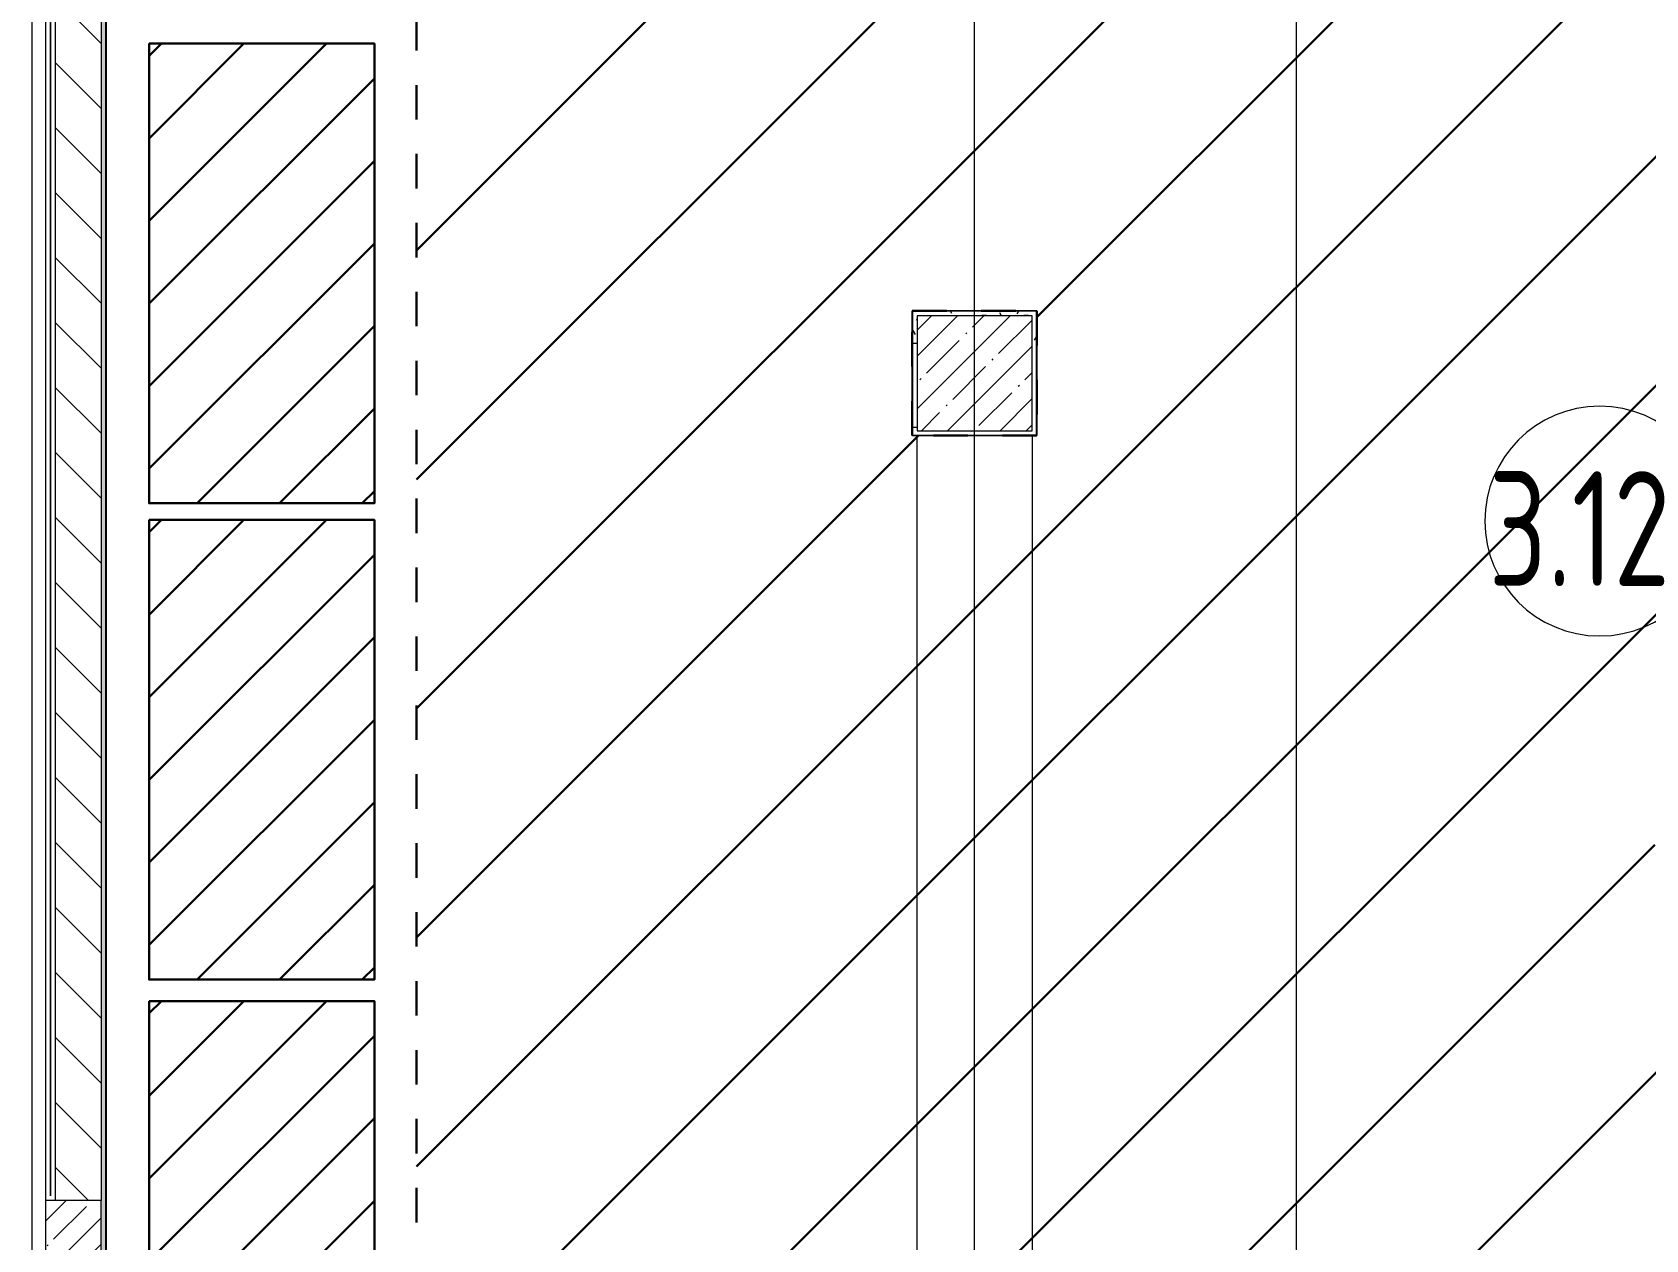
# Model space of a CAD drawing. Header units: millimetres. Extents: x -1113 to 415037, y -3642 to 354837.
# Drawn here: x 355687 to 362707, y 17129 to 22384 of the extents above; entities that cross this region are included whole.
import ezdxf

# ---------------------------------------------------------------- set-up
doc = ezdxf.new("R2010")
doc.units = ezdxf.units.MM
doc.linetypes.add('Штрих короткий', pattern=[600, 300, -300])
for name, color, linetype, lineweight in [('0) строит. леса', 20, 'Continuous', 30), ('A-AREA-BNDY', 7, 'Continuous', 5), ('A-AREA-IDEN', 7, 'Continuous', 9), ('A-DETL-2', 7, 'Continuous', 5), ('A-FLOR', 7, 'Continuous', 9), ('A-WALL', 7, 'Continuous', 5), ('I-WALL', 7, 'Continuous', 5), ('S-COLS', 7, 'Continuous', 9), ('S-COLS-1', 7, 'Continuous', 5), ('Оси', 7, 'Continuous', 9)]:
    doc.layers.add(name, color=color, linetype=linetype, lineweight=lineweight)
doc.layers.add('A-WALL-1', color=9, linetype='Continuous', lineweight=5, true_color=0x808080)
doc.layers.add('A-WALL-FNSH-1', color=9, linetype='Continuous', lineweight=5, true_color=0x808080)
doc.styles.add('СПДС', font='ГОСТ тип А.ttf', dxfattribs={"width": 0.9})
pattern_1 = [(0, (289227.4, 1e-08), (243.84, 60.96), [20.117, -162.763, 20.117, -162.763, -975.36]), (0, (289227.4, 1e-08), (243.84, 60.96), [-365.76, 20.117, -345.643, 20.117, -162.763, -426.72]), (0, (289227.4, 1e-08), (243.84, 60.96), [-914.4, 20.117, -101.803, 20.117, -284.683]), (120, (289318.84, 30.48), (-174.71291, 180.691634), [20.117, -162.763, 20.117, -162.763, -975.36]), (120, (289318.84, 30.48), (-174.71291, 180.691634), [-365.76, 20.117, -345.643, 20.117, -162.763, -426.72]), (120, (289318.84, 30.48), (-174.71291, 180.691634), [-914.4, 20.117, -101.803, 20.117, -284.683]), (240, (289349.32, 152.4), (-69.12709, -241.651634), [20.117, -162.763, 20.117, -162.763, -975.36]), (240, (289349.32, 152.4), (-69.12709, -241.651634), [-365.76, 20.117, -345.643, 20.117, -162.763, -426.72]), (240, (289349.32, 152.4), (-69.12709, -241.651634), [-914.4, 20.117, -101.803, 20.117, -284.683])]

# ---------------------------------------------------------------- blocks, each defined once
blk = doc.blocks.new('BSC_Колонна _Прямоугольная - 600х600-V530-Объем проектирования 3 этажа')
at = {"layer": 'S-COLS-1'}
h = blk.add_hatch(dxfattribs=at)
h.set_pattern_fill('FP_31', color=256, style=0, pattern_type=2)
h.set_pattern_definition([(45, (-66460, -17000), (-114.04925, 114.04925), []), (45, (-66345.95, -17000), (-114.04925, 114.04925), [201.613, -40.323, 6.706, -33.617])])
h.paths.add_polyline_path([(300, -300), (300, 300), (59.6, 300), (59.6, -300), (252.2, -300)])
for p, q in [((300, 300), (59.6, 300)), ((300, -300), (300, 300)), ((59.6, -300), (300, -300))]:
    blk.add_line(p, q, dxfattribs=at)
blk = doc.blocks.new('BSC_Колонна _Прямоугольная - 500х500-V591-Объем проектирования 3 этажа')
at = {"layer": 'S-COLS-1'}
h = blk.add_hatch(dxfattribs=at)
h.set_pattern_fill('FP_132', color=256, style=0, pattern_type=2)
h.set_pattern_definition([(45, (-70560, -20900), (-114.04925, 114.04925), []), (45, (-70445.95, -20900), (-114.04925, 114.04925), [201.613, -40.323, 6.706, -33.617])])
h.paths.add_polyline_path([(250, -250), (250, 250), (-250, 250), (-250, -250)])
for p, q in [((250, 250), (-250, 250)), ((-250, 250), (-250, -250)), ((250, -250), (250, 250)), ((-250, -250), (250, -250))]:
    blk.add_line(p, q, dxfattribs=at)
blk = doc.blocks.new('Марка_Помещения - Номер-25198446-Объем проектирования 3 этажа')
at = {"layer": 'A-AREA-IDEN'}
for start, end in [(360, 180), (180, 360)]:
    blk.add_arc((0, 0), 2.5, start, end, dxfattribs=at)

msp = doc.modelspace()

# ---------------------------------------------------------------- hatches: boundary and pattern name
at = {"layer": '0) строит. леса', "linetype": 'Штрих короткий', "ltscale": 0.5}
h = msp.add_hatch(dxfattribs=at)
h.set_pattern_fill('ANSI31', color=256, scale=222)
h.paths.add_polyline_path([(372543.8, 21454.3), (371511.4, 21454.3), (371511.4, 23027.6), (370924.4, 23027.6), (370924.4, 25322.1), (357358.5, 25322.1), (357358.5, 15404.4), (359443.2, 15404.4), (359443.2, 15751.5), (360119.9, 15751.5), (360119.9, 15069.8), (359537.4, 15069.8), (359537.4, 13701.3), (369779.9, 13701.3), (369779.9, 12824.6), (372453.3, 12824.6), (372453.3, 15370.8), (372025.3, 15370.8), (372025.3, 17817.9), (372543.8, 17817.9)])
h.paths.add_polyline_path([(368328.4, 19132), (368328.4, 18590), (367786.4, 18590), (367786.4, 19132)], flags=16)
h.paths.add_polyline_path([(369856.4, 22679), (369856.4, 23221), (370398.4, 23221), (370398.4, 22679)], flags=16)
h.paths.add_polyline_path([(368328.4, 15671), (368328.4, 15129), (367786.4, 15129), (367786.4, 15671)], flags=16)
h.paths.add_polyline_path([(366498.4, 22679), (365956.4, 22679), (365956.4, 23221), (366498.4, 23221)], flags=16)
h.paths.add_polyline_path([(363288.4, 19121), (363288.4, 18579), (362746.4, 18579), (362746.4, 19121)], flags=16)
h.paths.add_polyline_path([(363289.4, 22680), (362747.4, 22680), (362747.4, 23222), (363289.4, 23222)], flags=16)
h.paths.add_polyline_path([(363288.4, 15671), (363288.4, 15129), (362746.4, 15129), (362746.4, 15671)], flags=16)
h.paths.add_polyline_path([(360058.4, 20629), (359516.4, 20629), (359516.4, 21171), (360058.4, 21171)], flags=16)
h.paths.add_polyline_path([(360058.4, 22679), (359516.4, 22679), (359516.4, 23221), (360058.4, 23221)], flags=16)
at = {"layer": '0) строит. леса'}
h = msp.add_hatch(dxfattribs=at)
h.set_pattern_fill('ANSI31', color=256, scale=80)
h.set_pattern_definition([(45, (360395.44, 166213.6), (-179.60512, 179.60512), [])])
h.paths.add_polyline_path([(356195.8, 22334.5), (356195.8, 20334.5), (357175.8, 20334.5), (357175.8, 22334.5)])
h = msp.add_hatch(dxfattribs=at)
h.set_pattern_fill('ANSI31', color=256, scale=80)
h.set_pattern_definition([(45, (360395.44, 164140.38), (-179.60512, 179.60512), [])])
h.paths.add_polyline_path([(356195.8, 20261.3), (356195.8, 18261.3), (357175.8, 18261.3), (357175.8, 20261.3)])
h = msp.add_hatch(dxfattribs=at)
h.set_pattern_fill('ANSI31', color=256, scale=80)
h.set_pattern_definition([(45, (360395.44, 162046.6), (-179.60512, 179.60512), [])])
h.paths.add_polyline_path([(356195.8, 18167.5), (356195.8, 16167.5), (357175.8, 16167.5), (357175.8, 18167.5)])
at = {"layer": 'I-WALL'}
h = msp.add_hatch(dxfattribs=at)
h.set_pattern_fill('FP_191', color=256, style=0, pattern_type=2)
h.set_pattern_definition(pattern_1)
h.paths.add_polyline_path([(355987.4, 13620), (356007.4, 13621), (356005.6, 26900), (355987.4, 26900), (355987.4, 13621)])
h = msp.add_hatch(dxfattribs=at)
h.set_pattern_fill('FP_23', color=256, style=0, pattern_type=2)
h.set_pattern_definition([(135, (289227.4, 1e-08), (-141.42136, -141.42136), [])])
h.paths.add_polyline_path([(355787.4, 12320), (355987.4, 12320), (355987.4, 16700), (355787.4, 16700), (355787.4, 12910)])
h.paths.add_polyline_path([(355787.4, 17300), (355987.4, 17300), (355987.4, 26500), (355787.4, 26500), (355787.4, 18600)])
h = msp.add_hatch(dxfattribs=at)
h.set_pattern_fill('FP_191', color=256, style=0, pattern_type=2)
h.set_pattern_definition(pattern_1)
h.paths.add_polyline_path([(360057.4, 21150), (360057.4, 21170), (359517.4, 21170), (359517.4, 21150), (360037.4, 21150)])
h = msp.add_hatch(dxfattribs=at)
h.set_pattern_fill('FP_191', color=256, style=0, pattern_type=2)
h.set_pattern_definition(pattern_1)
h.paths.add_polyline_path([(359537.4, 20630), (359537.4, 21150), (359517.4, 21150), (359517.4, 20630)])
h = msp.add_hatch(dxfattribs=at)
h.set_pattern_fill('FP_191', color=256, style=0, pattern_type=2)
h.set_pattern_definition(pattern_1)
h.paths.add_polyline_path([(360057.4, 20650), (360057.4, 21150), (360037.4, 21150), (360037.4, 20650)])
h = msp.add_hatch(dxfattribs=at)
h.set_pattern_fill('FP_191', color=256, style=0, pattern_type=2)
h.set_pattern_definition(pattern_1)
h.paths.add_polyline_path([(359539.4, 20630), (360057.4, 20630), (360057.4, 20650), (359537.4, 20650), (359537.4, 20630)])

# ---------------------------------------------------------------- linework, layer by layer
at = {"layer": '0) строит. леса', "linetype": 'Штрих короткий', "ltscale": 0.5}
for points in [[(359537.4, 13430.2), (359537.4, 15069.8), (360119.9, 15069.8), (360119.9, 15751.5), (359443.2, 15751.5), (359443.2, 15404.4), (357358.5, 15404.4), (357358.5, 25322.1), (370924.4, 25322.1), (370924.4, 23027.6), (371511.4, 23027.6), (371511.4, 21454.3), (372543.8, 21454.3), (372543.8, 17817.9), (372025.3, 17817.9), (372025.3, 15370.8), (372453.3, 15370.8), (372453.3, 12824.6), (369779.9, 12824.6), (369779.9, 13701.3), (359537.4, 13701.3)], [(359516.4, 21171), (360058.4, 21171), (360058.4, 20629), (359516.4, 20629)]]:
    msp.add_lwpolyline(points, close=True, dxfattribs=at)
at = {"layer": '0) строит. леса'}
for points in [[(356195.8, 22334.5), (356195.8, 20334.5), (357175.8, 20334.5), (357175.8, 22334.5)], [(356195.8, 20261.3), (356195.8, 18261.3), (357175.8, 18261.3), (357175.8, 20261.3)], [(356195.8, 18167.5), (356195.8, 16167.5), (357175.8, 16167.5), (357175.8, 18167.5)]]:
    msp.add_lwpolyline(points, close=True, dxfattribs=at)
at = {"layer": 'A-AREA-BNDY', "flags": 128}
msp.add_lwpolyline([(362746.4, 26879), (360058.4, 26879), (360058.4, 26579), (359516.4, 26579), (359516.4, 26879), (356008.4, 26879), (356008.4, 13621), (357898.4, 13621), (357898.4, 11900), (357981.4, 11900), (359461.4, 11900), (359516.4, 11900), (359516.4, 12221), (360058.4, 12221), (360058.4, 11921), (362746.4, 11921)], dxfattribs=at)
msp.add_lwpolyline([(359516.4, 21171), (360058.4, 21171), (360058.4, 20629), (359516.4, 20629)], close=True, dxfattribs=at)
at = {"layer": 'A-DETL-2'}
msp.add_line((355747, 12300), (355747, 27340.1), dxfattribs=at)
at = {"layer": 'A-FLOR'}
for p, q in [((356007.4, 13621), (356007.4, 26880)), ((359537.4, 15670), (359537.4, 20630)), ((360037.4, 20630), (360037.4, 15670)), ((355787.4, 17300), (355747, 17300))]:
    msp.add_line(p, q, dxfattribs=at)
at = {"layer": 'A-WALL'}
msp.add_line((355987.4, 23442.9), (355987.4, 17300), dxfattribs=at)
at = {"layer": 'A-WALL-1'}
for p, q in [((355787.4, 26500), (355787.4, 17300)), ((360057.4, 21170), (359517.4, 21170)), ((359517.4, 21170), (359517.4, 20630)), ((360057.4, 20630), (360057.4, 21170)), ((359517.4, 20630), (360057.4, 20630))]:
    msp.add_line(p, q, dxfattribs=at)
at = {"layer": 'A-WALL-FNSH-1'}
for p, q in [((356008.4, 13621), (356008.4, 26879)), ((355766.4, 22679), (355766.4, 17320)), ((355767.4, 17320), (355767.4, 22679)), ((360058.4, 21171), (359516.4, 21171)), ((359516.4, 21171), (359516.4, 20629)), ((360058.4, 20629), (360058.4, 21171)), ((359516.4, 20629), (360058.4, 20629)), ((355766.4, 17320), (355767.4, 17320))]:
    msp.add_line(p, q, dxfattribs=at)
at = {"layer": 'Оси'}
for points in [[(356100.9, -1906.3), (356100.9, -1316.3), (355687.4, -636.3), (355687.4, 4363.7), (355687.4, 22398.1), (355687.4, 27398.1)], [(359787.4, -1906.3), (359787.4, 3093.7), (359787.4, 22398.1), (359787.4, 27398.1)], [(361187.4, -1906.3), (361187.4, 3093.7), (361187.4, 22398.1), (361187.4, 27398.1)]]:
    msp.add_lwpolyline(points, dxfattribs=at)

# ---------------------------------------------------------------- block references
at = {"layer": 'A-AREA-IDEN', "xscale": 199.9999999999999, "yscale": 199.9999999999999, "zscale": 199.9999999999999}
msp.add_blockref('Марка_Помещения - Номер-25198446-Объем проектирования 3 этажа', (362507.3, 20256.5), dxfattribs=at)
at = {"layer": 'S-COLS'}
for name, p in [('BSC_Колонна _Прямоугольная - 500х500-V591-Объем проектирования 3 этажа', (359787.4, 20900)), ('BSC_Колонна _Прямоугольная - 600х600-V530-Объем проектирования 3 этажа', (355687.4, 17000))]:
    msp.add_blockref(name, p, dxfattribs=at)

# ---------------------------------------------------------------- texts
at = {"layer": 'A-AREA-IDEN', "insert": (362023.5, 20473.6), "char_height": 500, "width": 1212.151, "attachment_point": 1, "style": 'СПДС'}
msp.add_mtext('3.12', dxfattribs=at)

doc.saveas('drawing.dxf')
